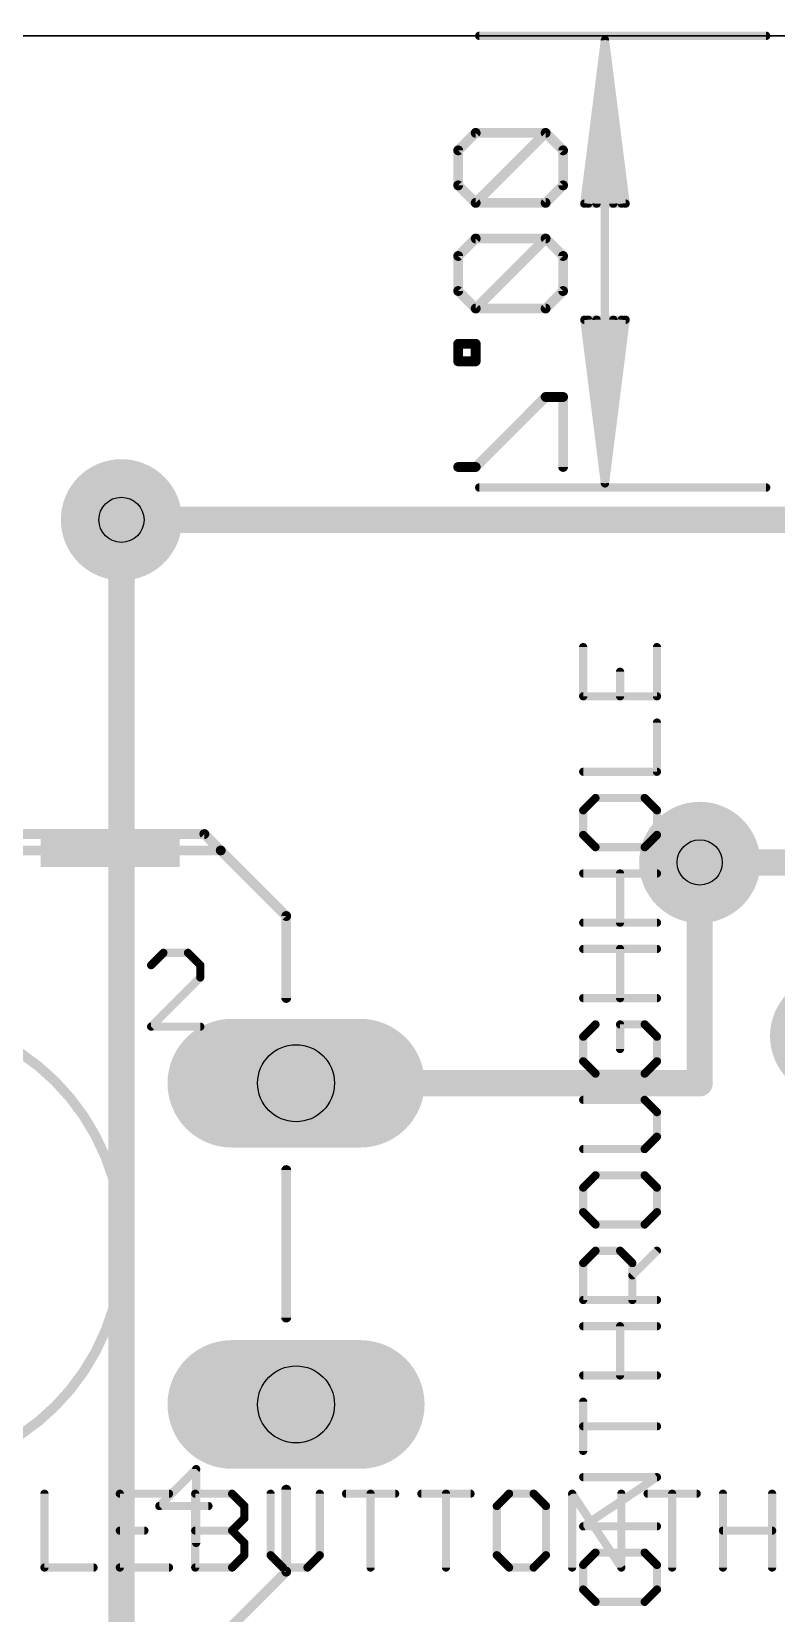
# Model space of a CAD drawing. Extents: x -2 to 110, y -6 to 68.
# Drawn here: x 15.11 to 26.66, y 43.05 to 67.56 of the extents above; entities that cross this region are included whole.
import ezdxf

# ---------------------------------------------------------------- set-up
doc = ezdxf.new("R2010")
doc.units = 0
for name, color, linetype in [('1', 22, 'CONTINUOUS'), ('16', 175, 'CONTINUOUS'), ('17', 82, 'CONTINUOUS'), ('18', 82, 'CONTINUOUS'), ('20', 190, 'CONTINUOUS'), ('21', 253, 'CONTINUOUS'), ('27', 253, 'CONTINUOUS'), ('29', 253, 'CONTINUOUS'), ('30', 253, 'CONTINUOUS'), ('44', 253, 'CONTINUOUS')]:
    doc.layers.add(name, color=color, linetype=linetype)

# ---------------------------------------------------------------- blocks, each defined once
blk = doc.blocks.new('RECT')
blk.add_solid([(-0.5, -0.5), (0.5, -0.5), (-0.5, 0.5), (0.5, 0.5)])
blk = doc.blocks.new('LONGP100')
at = {"const_width": 1}
blk.add_lwpolyline([(-0.5, 0), (0.5, 0)], dxfattribs=at)
at = {"const_width": 0.5}
for points in [[(-0.5, 0.25, 1), (-0.5, -0.25)], [(0.5, -0.25, 1), (0.5, 0.25)]]:
    blk.add_lwpolyline(points, format="xyb", dxfattribs=at)
blk = doc.blocks.new('ROUNDV')
at = {"const_width": 0.5}
blk.add_lwpolyline([(0, -0.25, 1), (0, 0.25, 1), (0, -0.25)], format="xyb", dxfattribs=at)

msp = doc.modelspace()

# ---------------------------------------------------------------- linework, layer by layer
at = {"layer": '1'}
msp.add_line((100.5, 67.5), (10, 67.5), dxfattribs=at)
at = {"layer": '1', "const_width": 0.4064}
for points in [[(16.5, 60), (66.29, 60)], [(25.47, 54.69), (58.67, 54.69)]]:
    msp.add_lwpolyline(points, dxfattribs=at)
at = {"layer": '1', "const_width": 0.2032}
for points in [[(16.5, 60.1016, 1), (16.5, 59.8984)], [(25.47, 54.7916, 1), (25.47, 54.5884)]]:
    msp.add_lwpolyline(points, format="xyb", dxfattribs=at)
at = {"layer": '16'}
msp.add_line((100.5, 67.5), (10, 67.5), dxfattribs=at)
for points, const_width in [([(26.5, 67.5), (22.05, 67.5)], 0.13), ([(24, 67.435), (23.6808, 64.9)], 0.13), ([(24, 67.435), (23.74, 64.9)], 0.13), ([(24, 67.435), (23.87, 64.9)], 0.13), ([(24, 60.565), (24, 67.435)], 0.13), ([(24.3192, 64.9), (24, 67.435)], 0.13), ([(24.13, 64.9), (24, 67.435)], 0.13), ([(24.26, 64.9), (24, 67.435)], 0.13), ([(21.9949, 65.9962), (21.7237, 65.725)], 0.1524), ([(23.0795, 65.9962), (21.9949, 65.9962)], 0.1524), ([(21.9949, 64.9115), (23.0795, 65.9962)], 0.1524), ([(23.3507, 65.725), (23.0795, 65.9962)], 0.1524), ([(21.7237, 65.725), (21.7237, 65.1827)], 0.1524), ([(23.3507, 65.1827), (23.3507, 65.725)], 0.1524), ([(21.7237, 65.1827), (21.9949, 64.9115)], 0.1524), ([(23.0795, 64.9115), (23.3507, 65.1827)], 0.1524), ([(21.9949, 64.9115), (23.0795, 64.9115)], 0.1524), ([(23.6808, 64.9), (24.3192, 64.9)], 0.13), ([(21.9949, 64.359), (21.7237, 64.0878)], 0.1524), ([(23.0795, 64.359), (21.9949, 64.359)], 0.1524), ([(21.9949, 63.2743), (23.0795, 64.359)], 0.1524), ([(23.3507, 64.0878), (23.0795, 64.359)], 0.1524), ([(21.7237, 64.0878), (21.7237, 63.5455)], 0.1524), ([(23.3507, 63.5455), (23.3507, 64.0878)], 0.1524), ([(21.7237, 63.5455), (21.9949, 63.2743)], 0.1524), ([(23.0795, 63.2743), (23.3507, 63.5455)], 0.1524), ([(21.9949, 63.2743), (23.0795, 63.2743)], 0.1524), ([(24, 60.565), (23.6808, 63.1)], 0.13), ([(23.6808, 63.1), (24.3192, 63.1)], 0.13), ([(24, 60.565), (23.74, 63.1)], 0.13), ([(24, 60.565), (23.87, 63.1)], 0.13), ([(24.3192, 63.1), (24, 60.565)], 0.13), ([(24.13, 63.1), (24, 60.565)], 0.13), ([(24.26, 63.1), (24, 60.565)], 0.13), ([(21.9949, 62.7269), (21.7237, 62.7269)], 0.1524), ([(21.7237, 62.7269), (21.7237, 62.4558)], 0.1524), ([(21.9949, 62.4558), (21.9949, 62.7269)], 0.1524), ([(21.7237, 62.4558), (21.9949, 62.4558)], 0.1524), ([(23.0795, 61.9033), (21.9949, 60.8186)], 0.1524), ([(23.3507, 61.9033), (23.0795, 61.9033)], 0.1524), ([(23.3507, 60.8186), (23.3507, 61.9033)], 0.1524), ([(21.9949, 60.8186), (21.7237, 60.8186)], 0.1524), ([(26.5, 60.5), (22.05, 60.5)], 0.13), ([(16.5, 40.1184), (16.5, 60)], 0.4064), ([(25.47, 51.2692), (25.47, 54.69)], 0.4064), ([(19.2084, 51.2692), (25.47, 51.2692)], 0.4064)]:
    msp.add_lwpolyline(points, dxfattribs=dict(at, const_width=const_width))
for points, const_width in [([(22.05, 67.5325, 1), (22.05, 67.4675)], 0.065), ([(24.0325, 67.435, 1), (23.9675, 67.435)], 0.065), ([(24.0322, 67.4391, 1), (23.9678, 67.4309)], 0.065), ([(24.0325, 67.4333, 1), (23.9675, 67.4367)], 0.065), ([(24.0325, 67.4367, 1), (23.9675, 67.4333)], 0.065), ([(24.0323, 67.4383, 1), (23.9677, 67.4317)], 0.065), ([(24.0323, 67.4317, 1), (23.9677, 67.4383)], 0.065), ([(24.0322, 67.4309, 1), (23.9678, 67.4391)], 0.065), ([(26.5, 67.4675, 1), (26.5, 67.5325)], 0.065), ([(21.9949, 66.0343, 1), (21.9949, 65.9581)], 0.0762), ([(22.0218, 65.9692, 1), (21.9679, 66.0231)], 0.0762), ([(23.1065, 66.0231, 1), (23.0526, 65.9692)], 0.0762), ([(23.1065, 65.9692, 1), (23.0526, 66.0231)], 0.0762), ([(23.0795, 65.9581, 1), (23.0795, 66.0343)], 0.0762), ([(21.7618, 65.725, 1), (21.6856, 65.725)], 0.0762), ([(21.6968, 65.7519, 1), (21.7506, 65.6981)], 0.0762), ([(23.3888, 65.725, 1), (23.3126, 65.725)], 0.0762), ([(23.3237, 65.6981, 1), (23.3776, 65.7519)], 0.0762), ([(21.7506, 65.2096, 1), (21.6968, 65.1557)], 0.0762), ([(21.6856, 65.1827, 1), (21.7618, 65.1827)], 0.0762), ([(23.3126, 65.1827, 1), (23.3888, 65.1827)], 0.0762), ([(23.3776, 65.1557, 1), (23.3237, 65.2096)], 0.0762), ([(21.9949, 64.9496, 1), (21.9949, 64.8734)], 0.0762), ([(21.9679, 64.9384, 1), (22.0218, 64.8846)], 0.0762), ([(21.9679, 64.8846, 1), (22.0218, 64.9384)], 0.0762), ([(23.0526, 64.9384, 1), (23.1065, 64.8846)], 0.0762), ([(23.0795, 64.8734, 1), (23.0795, 64.9496)], 0.0762), ([(23.6808, 64.9325, 1), (23.6808, 64.8675)], 0.065), ([(24.3192, 64.8675, 1), (24.3192, 64.9325)], 0.065), ([(23.6485, 64.9041, 1), (23.713, 64.8959)], 0.065), ([(23.7077, 64.9033, 1), (23.7723, 64.8967)], 0.065), ([(23.8375, 64.9017, 1), (23.9025, 64.8983)], 0.065), ([(24.0975, 64.8983, 1), (24.1625, 64.9017)], 0.065), ([(24.2277, 64.8967, 1), (24.2923, 64.9033)], 0.065), ([(24.287, 64.8959, 1), (24.3515, 64.9041)], 0.065), ([(21.9949, 64.3971, 1), (21.9949, 64.3209)], 0.0762), ([(22.0218, 64.3321, 1), (21.9679, 64.3859)], 0.0762), ([(23.1065, 64.3859, 1), (23.0526, 64.3321)], 0.0762), ([(23.1065, 64.3321, 1), (23.0526, 64.3859)], 0.0762), ([(23.0795, 64.3209, 1), (23.0795, 64.3971)], 0.0762), ([(21.7618, 64.0878, 1), (21.6856, 64.0878)], 0.0762), ([(21.6968, 64.1148, 1), (21.7506, 64.0609)], 0.0762), ([(23.3888, 64.0878, 1), (23.3126, 64.0878)], 0.0762), ([(23.3237, 64.0609, 1), (23.3776, 64.1148)], 0.0762), ([(21.6856, 63.5455, 1), (21.7618, 63.5455)], 0.0762), ([(21.7506, 63.5724, 1), (21.6968, 63.5186)], 0.0762), ([(23.3126, 63.5455, 1), (23.3888, 63.5455)], 0.0762), ([(23.3776, 63.5186, 1), (23.3237, 63.5724)], 0.0762), ([(21.9679, 63.3013, 1), (22.0218, 63.2474)], 0.0762), ([(21.9949, 63.3124, 1), (21.9949, 63.2362)], 0.0762), ([(21.9679, 63.2474, 1), (22.0218, 63.3013)], 0.0762), ([(23.0526, 63.3013, 1), (23.1065, 63.2474)], 0.0762), ([(23.0795, 63.2362, 1), (23.0795, 63.3124)], 0.0762), ([(23.713, 63.1041, 1), (23.6485, 63.0959)], 0.065), ([(23.6808, 63.1325, 1), (23.6808, 63.0675)], 0.065), ([(23.7723, 63.1033, 1), (23.7077, 63.0967)], 0.065), ([(23.9025, 63.1017, 1), (23.8375, 63.0983)], 0.065), ([(24.1625, 63.0983, 1), (24.0975, 63.1017)], 0.065), ([(24.2923, 63.0967, 1), (24.2277, 63.1033)], 0.065), ([(24.3515, 63.0959, 1), (24.287, 63.1041)], 0.065), ([(24.3192, 63.0675, 1), (24.3192, 63.1325)], 0.065), ([(21.7237, 62.765, 1), (21.7237, 62.6888)], 0.0762), ([(21.7618, 62.7269, 1), (21.6856, 62.7269)], 0.0762), ([(22.033, 62.7269, 1), (21.9568, 62.7269)], 0.0762), ([(21.9949, 62.6888, 1), (21.9949, 62.765)], 0.0762), ([(21.7237, 62.4939, 1), (21.7237, 62.4177)], 0.0762), ([(21.9949, 62.4177, 1), (21.9949, 62.4939)], 0.0762), ([(21.6856, 62.4558, 1), (21.7618, 62.4558)], 0.0762), ([(21.9568, 62.4558, 1), (22.033, 62.4558)], 0.0762), ([(23.0795, 61.9414, 1), (23.0795, 61.8652)], 0.0762), ([(23.1065, 61.8763, 1), (23.0526, 61.9302)], 0.0762), ([(23.3888, 61.9033, 1), (23.3126, 61.9033)], 0.0762), ([(23.3507, 61.8652, 1), (23.3507, 61.9414)], 0.0762), ([(21.7237, 60.8567, 1), (21.7237, 60.7805)], 0.0762), ([(21.9679, 60.8456, 1), (22.0218, 60.7917)], 0.0762), ([(21.9949, 60.7805, 1), (21.9949, 60.8567)], 0.0762), ([(23.3126, 60.8186, 1), (23.3888, 60.8186)], 0.0762), ([(22.05, 60.5325, 1), (22.05, 60.4675)], 0.065), ([(23.9678, 60.5691, 1), (24.0322, 60.5609)], 0.065), ([(23.9677, 60.5683, 1), (24.0323, 60.5617)], 0.065), ([(23.9675, 60.5633, 1), (24.0325, 60.5667)], 0.065), ([(23.9675, 60.5667, 1), (24.0325, 60.5633)], 0.065), ([(23.9675, 60.565, 1), (24.0325, 60.565)], 0.065), ([(23.9677, 60.5617, 1), (24.0323, 60.5683)], 0.065), ([(23.9678, 60.5609, 1), (24.0322, 60.5691)], 0.065), ([(26.5, 60.4675, 1), (26.5, 60.5325)], 0.065), ([(16.6016, 60, 1), (16.3984, 60)], 0.2032), ([(25.5716, 54.69, 1), (25.3684, 54.69)], 0.2032), ([(19.2084, 51.3708, 1), (19.2084, 51.1676)], 0.2032), ([(25.3684, 51.2692, 1), (25.5716, 51.2692)], 0.2032), ([(25.47, 51.1676, 1), (25.47, 51.3708)], 0.2032)]:
    msp.add_lwpolyline(points, format="xyb", dxfattribs=dict(at, const_width=const_width))
at = {"layer": '20'}
msp.add_line((10, 67.5), (100.5, 67.5), dxfattribs=at)
at = {"layer": '21'}
for points, const_width in [([(17.786, 55.13), (14.738, 55.13)], 0.1524), ([(18.04, 54.876), (17.786, 55.13)], 0.1524), ([(18.04, 54.876), (14.738, 54.876)], 0.1524), ([(19.056, 53.86), (18.04, 54.876)], 0.1524), ([(19.056, 53.86), (19.056, 52.59)], 0.1524), ([(17.1512, 53.2895), (16.9605, 53.0988)], 0.127), ([(17.5325, 53.2895), (17.1512, 53.2895)], 0.127), ([(17.7232, 53.0988), (17.5325, 53.2895)], 0.127), ([(16.9605, 52.1455), (17.7232, 52.9081)], 0.127), ([(17.7232, 52.9081), (17.7232, 53.0988)], 0.127), ([(17.7232, 52.1455), (16.9605, 52.1455)], 0.127), ([(19.056, 49.923), (19.056, 47.637)], 0.1524), ([(17.6595, 45.2885), (17.0875, 44.7165)], 0.127), ([(17.6595, 44.1445), (17.6595, 45.2885)], 0.127), ([(19.056, 43.7), (19.056, 44.97)], 0.1524), ([(17.0875, 44.7165), (17.8501, 44.7165)], 0.127), ([(18.04, 42.684), (19.056, 43.7)], 0.1524)]:
    msp.add_lwpolyline(points, dxfattribs=dict(at, const_width=const_width))
for points, const_width in [([(17.8129, 55.1569, 1), (17.7591, 55.1031)], 0.0762), ([(17.786, 55.0919, 1), (17.786, 55.1681)], 0.0762), ([(18.0669, 54.9029, 1), (18.0131, 54.8491)], 0.0762), ([(18.0131, 54.8491, 1), (18.0669, 54.9029)], 0.0762), ([(18.04, 54.8379, 1), (18.04, 54.9141)], 0.0762), ([(19.0941, 53.86, 1), (19.0179, 53.86)], 0.0762), ([(19.0291, 53.8331, 1), (19.0829, 53.8869)], 0.0762), ([(17.1512, 53.3212, 1), (17.1512, 53.2577)], 0.0635), ([(17.1736, 53.267, 1), (17.1287, 53.3119)], 0.0635), ([(17.5549, 53.3119, 1), (17.51, 53.267)], 0.0635), ([(17.5325, 53.2577, 1), (17.5325, 53.3212)], 0.0635), ([(16.938, 53.1213, 1), (16.983, 53.0764)], 0.0635), ([(17.7549, 53.0988, 1), (17.6914, 53.0988)], 0.0635), ([(17.7007, 53.0764, 1), (17.7456, 53.1213)], 0.0635), ([(17.7456, 52.8857, 1), (17.7007, 52.9306)], 0.0635), ([(17.6914, 52.9081, 1), (17.7549, 52.9081)], 0.0635), ([(19.0179, 52.59, 1), (19.0941, 52.59)], 0.0762), ([(12.96, 45.224, 1), (12.96, 52.336, 1), (12.96, 45.224)], 0.1524), ([(16.938, 52.168, 1), (16.983, 52.123)], 0.0635), ([(16.9605, 52.1773, 1), (16.9605, 52.1138)], 0.0635), ([(17.7232, 52.1138, 1), (17.7232, 52.1773)], 0.0635), ([(19.0941, 49.923, 1), (19.0179, 49.923)], 0.0762), ([(19.0179, 47.637, 1), (19.0941, 47.637)], 0.0762), ([(17.6912, 45.2885, 1), (17.6277, 45.2885)], 0.0635), ([(17.6819, 45.266, 1), (17.637, 45.3109)], 0.0635), ([(19.0941, 44.97, 1), (19.0179, 44.97)], 0.0762), ([(17.0875, 44.7482, 1), (17.0875, 44.6847)], 0.0635), ([(17.065, 44.7389, 1), (17.11, 44.694)], 0.0635), ([(17.8501, 44.6847, 1), (17.8501, 44.7482)], 0.0635), ([(17.6277, 44.1445, 1), (17.6912, 44.1445)], 0.0635), ([(19.0179, 43.7, 1), (19.0941, 43.7)], 0.0762), ([(19.0829, 43.6731, 1), (19.0291, 43.7269)], 0.0762)]:
    msp.add_lwpolyline(points, format="xyb", dxfattribs=dict(at, const_width=const_width))
at = {"layer": '27', "const_width": 0.127}
for points in [[(23.6625, 58.0275), (23.6625, 57.2648)], [(24.8065, 57.2648), (24.8065, 58.0275)], [(24.2345, 57.2648), (24.2345, 57.6462)], [(23.6625, 57.2648), (24.8065, 57.2648)], [(24.8065, 56.0954), (24.8065, 56.8581)], [(23.6625, 56.0954), (24.8065, 56.0954)], [(23.8532, 55.6887), (23.6625, 55.498)], [(24.6158, 55.6887), (23.8532, 55.6887)], [(24.8065, 55.498), (24.6158, 55.6887)], [(23.6625, 55.498), (23.6625, 55.1167)], [(24.8065, 55.1167), (24.8065, 55.498)], [(23.6625, 55.1167), (23.8532, 54.926)], [(24.6158, 54.926), (24.8065, 55.1167)], [(23.8532, 54.926), (24.6158, 54.926)], [(23.6625, 54.5193), (24.8065, 54.5193)], [(24.2345, 53.7566), (24.2345, 54.5193)], [(24.8065, 53.7566), (23.6625, 53.7566)], [(23.6625, 53.3499), (24.8065, 53.3499)], [(24.2345, 52.5872), (24.2345, 53.3499)], [(24.8065, 52.5872), (23.6625, 52.5872)], [(23.8532, 52.1805), (23.6625, 51.9898)], [(24.6158, 52.1805), (24.2345, 52.1805)], [(24.2345, 52.1805), (24.2345, 51.7992)], [(24.8065, 51.9898), (24.6158, 52.1805)], [(23.6625, 51.9898), (23.6625, 51.6085)], [(24.8065, 51.6085), (24.8065, 51.9898)], [(23.6625, 51.6085), (23.8532, 51.4178)], [(23.8532, 51.4178), (24.6158, 51.4178)], [(24.6158, 51.4178), (24.8065, 51.6085)], [(24.6158, 51.0111), (23.6625, 51.0111)], [(24.8065, 50.8204), (24.6158, 51.0111)], [(24.8065, 50.4391), (24.8065, 50.8204)], [(24.6158, 50.2484), (24.8065, 50.4391)], [(23.6625, 50.2484), (24.6158, 50.2484)], [(23.8532, 49.8417), (23.6625, 49.651)], [(24.6158, 49.8417), (23.8532, 49.8417)], [(24.8065, 49.651), (24.6158, 49.8417)], [(23.6625, 49.651), (23.6625, 49.2697)], [(24.8065, 49.2697), (24.8065, 49.651)], [(23.6625, 49.2697), (23.8532, 49.0791)], [(24.6158, 49.0791), (24.8065, 49.2697)], [(23.8532, 49.0791), (24.6158, 49.0791)], [(23.6625, 48.4816), (23.8532, 48.6723)], [(23.6625, 47.9097), (23.6625, 48.4816)], [(23.8532, 48.6723), (24.2345, 48.6723)], [(24.2345, 48.6723), (24.4252, 48.4816)], [(24.4252, 48.291), (24.8065, 48.6723)], [(24.4252, 48.4816), (24.4252, 47.9097)], [(24.8065, 47.9097), (23.6625, 47.9097)], [(23.6625, 47.5029), (24.8065, 47.5029)], [(24.2345, 46.7403), (24.2345, 47.5029)], [(24.8065, 46.7403), (23.6625, 46.7403)], [(23.6625, 45.5709), (23.6625, 46.3335)], [(24.8065, 45.9522), (23.6625, 45.9522)], [(23.6625, 44.4015), (24.8065, 45.1641)], [(24.8065, 45.1641), (23.6625, 45.1641)], [(15.3057, 44.9075), (15.3057, 43.7635)], [(17.2377, 44.9075), (16.4751, 44.9075)], [(16.4751, 44.9075), (16.4751, 43.7635)], [(17.6445, 43.7635), (17.6445, 44.9075)], [(17.6445, 44.9075), (18.2165, 44.9075)], [(18.2165, 44.9075), (18.4071, 44.7168)], [(18.8139, 44.9075), (18.8139, 43.9542)], [(19.5765, 43.9542), (19.5765, 44.9075)], [(19.9833, 44.9075), (20.7459, 44.9075)], [(20.3646, 43.7635), (20.3646, 44.9075)], [(21.1527, 44.9075), (21.9153, 44.9075)], [(21.534, 43.7635), (21.534, 44.9075)], [(22.5127, 44.9075), (22.3221, 44.7168)], [(22.8941, 44.9075), (22.5127, 44.9075)], [(23.0847, 44.7168), (22.8941, 44.9075)], [(23.4915, 43.7635), (23.4915, 44.9075)], [(23.4915, 44.9075), (24.2541, 43.7635)], [(24.2541, 43.7635), (24.2541, 44.9075)], [(24.6609, 44.9075), (25.4235, 44.9075)], [(25.0422, 43.7635), (25.0422, 44.9075)], [(25.8303, 43.7635), (25.8303, 44.9075)], [(26.5929, 44.9075), (26.5929, 43.7635)], [(18.4071, 44.7168), (18.4071, 44.5262)], [(22.3221, 44.7168), (22.3221, 43.9542)], [(23.0847, 43.9542), (23.0847, 44.7168)], [(16.4751, 44.3355), (16.8564, 44.3355)], [(17.6445, 44.3355), (18.2165, 44.3355)], [(18.4071, 44.5262), (18.2165, 44.3355)], [(18.2165, 44.3355), (18.4071, 44.1448)], [(24.8065, 44.4015), (23.6625, 44.4015)], [(25.8303, 44.3355), (26.5929, 44.3355)], [(18.4071, 44.1448), (18.4071, 43.9542)], [(18.4071, 43.9542), (18.2165, 43.7635)], [(18.8139, 43.9542), (19.0045, 43.7635)], [(19.3859, 43.7635), (19.5765, 43.9542)], [(22.3221, 43.9542), (22.5127, 43.7635)], [(22.8941, 43.7635), (23.0847, 43.9542)], [(23.8532, 43.9947), (23.6625, 43.8041)], [(24.6158, 43.9947), (23.8532, 43.9947)], [(24.8065, 43.8041), (24.6158, 43.9947)], [(15.3057, 43.7635), (16.0683, 43.7635)], [(16.4751, 43.7635), (17.2377, 43.7635)], [(18.2165, 43.7635), (17.6445, 43.7635)], [(19.0045, 43.7635), (19.3859, 43.7635)], [(22.5127, 43.7635), (22.8941, 43.7635)], [(23.6625, 43.8041), (23.6625, 43.4227)], [(24.8065, 43.4227), (24.8065, 43.8041)], [(23.6625, 43.4227), (23.8532, 43.2321)], [(24.6158, 43.2321), (24.8065, 43.4227)], [(23.8532, 43.2321), (24.6158, 43.2321)]]:
    msp.add_lwpolyline(points, dxfattribs=at)
at = {"layer": '27', "const_width": 0.0635}
for points in [[(23.6943, 58.0275, 1), (23.6308, 58.0275)], [(24.8382, 58.0275, 1), (24.7748, 58.0275)], [(24.2663, 57.6462, 1), (24.2028, 57.6462)], [(23.6625, 57.2966, 1), (23.6625, 57.2331)], [(23.6308, 57.2648, 1), (23.6943, 57.2648)], [(24.2028, 57.2648, 1), (24.2663, 57.2648)], [(24.7748, 57.2648, 1), (24.8382, 57.2648)], [(24.8065, 57.2331, 1), (24.8065, 57.2966)], [(24.8382, 56.8581, 1), (24.7748, 56.8581)], [(23.6625, 56.1272, 1), (23.6625, 56.0637)], [(24.8065, 56.0637, 1), (24.8065, 56.1272)], [(24.7748, 56.0954, 1), (24.8382, 56.0954)], [(23.8532, 55.7204, 1), (23.8532, 55.6569)], [(23.8756, 55.6662, 1), (23.8307, 55.7111)], [(24.6383, 55.7111, 1), (24.5934, 55.6662)], [(24.6158, 55.6569, 1), (24.6158, 55.7204)], [(23.6943, 55.498, 1), (23.6308, 55.498)], [(23.6401, 55.5205, 1), (23.685, 55.4756)], [(24.8382, 55.498, 1), (24.7748, 55.498)], [(24.784, 55.4756, 1), (24.829, 55.5205)], [(23.685, 55.1391, 1), (23.6401, 55.0942)], [(24.829, 55.0942, 1), (24.784, 55.1391)], [(23.6308, 55.1167, 1), (23.6943, 55.1167)], [(23.8532, 54.9578, 1), (23.8532, 54.8943)], [(23.8307, 54.9036, 1), (23.8756, 54.9485)], [(24.5934, 54.9485, 1), (24.6383, 54.9036)], [(24.6158, 54.8943, 1), (24.6158, 54.9578)], [(24.7748, 55.1167, 1), (24.8382, 55.1167)], [(23.6625, 54.551, 1), (23.6625, 54.4875)], [(24.2663, 54.5193, 1), (24.2028, 54.5193)], [(24.8065, 54.4875, 1), (24.8065, 54.551)], [(23.6625, 53.7884, 1), (23.6625, 53.7249)], [(24.2028, 53.7566, 1), (24.2663, 53.7566)], [(24.8065, 53.7249, 1), (24.8065, 53.7884)], [(23.6625, 53.3816, 1), (23.6625, 53.3181)], [(24.2663, 53.3499, 1), (24.2028, 53.3499)], [(24.8065, 53.3181, 1), (24.8065, 53.3816)], [(23.6625, 52.619, 1), (23.6625, 52.5555)], [(24.2028, 52.5872, 1), (24.2663, 52.5872)], [(24.8065, 52.5555, 1), (24.8065, 52.619)], [(23.8756, 52.158, 1), (23.8307, 52.2029)], [(24.2345, 52.2122, 1), (24.2345, 52.1487)], [(24.2663, 52.1805, 1), (24.2028, 52.1805)], [(24.6383, 52.2029, 1), (24.5934, 52.158)], [(24.6158, 52.1487, 1), (24.6158, 52.2122)], [(23.6943, 51.9898, 1), (23.6308, 51.9898)], [(23.6401, 52.0123, 1), (23.685, 51.9674)], [(24.8382, 51.9898, 1), (24.7748, 51.9898)], [(24.784, 51.9674, 1), (24.829, 52.0123)], [(24.2028, 51.7992, 1), (24.2663, 51.7992)], [(23.685, 51.631, 1), (23.6401, 51.5861)], [(23.6308, 51.6085, 1), (23.6943, 51.6085)], [(23.8532, 51.4496, 1), (23.8532, 51.3861)], [(24.6158, 51.3861, 1), (24.6158, 51.4496)], [(24.7748, 51.6085, 1), (24.8382, 51.6085)], [(24.829, 51.5861, 1), (24.784, 51.631)], [(23.8307, 51.3954, 1), (23.8756, 51.4403)], [(24.5934, 51.4403, 1), (24.6383, 51.3954)], [(23.6625, 51.0428, 1), (23.6625, 50.9793)], [(24.6383, 51.0335, 1), (24.5934, 50.9886)], [(24.6158, 50.9793, 1), (24.6158, 51.0428)], [(24.8382, 50.8204, 1), (24.7748, 50.8204)], [(24.784, 50.798, 1), (24.829, 50.8429)], [(24.829, 50.4167, 1), (24.784, 50.4616)], [(23.6625, 50.2802, 1), (23.6625, 50.2167)], [(24.5934, 50.2709, 1), (24.6383, 50.226)], [(24.6158, 50.2167, 1), (24.6158, 50.2802)], [(24.7748, 50.4391, 1), (24.8382, 50.4391)], [(23.8532, 49.8735, 1), (23.8532, 49.81)], [(23.8756, 49.8192, 1), (23.8307, 49.8642)], [(24.6383, 49.8642, 1), (24.5934, 49.8192)], [(24.6158, 49.81, 1), (24.6158, 49.8735)], [(23.6943, 49.651, 1), (23.6308, 49.651)], [(23.6401, 49.6735, 1), (23.685, 49.6286)], [(24.8382, 49.651, 1), (24.7748, 49.651)], [(24.784, 49.6286, 1), (24.829, 49.6735)], [(23.685, 49.2922, 1), (23.6401, 49.2473)], [(23.6308, 49.2697, 1), (23.6943, 49.2697)], [(24.7748, 49.2697, 1), (24.8382, 49.2697)], [(24.829, 49.2473, 1), (24.784, 49.2922)], [(23.8532, 49.1108, 1), (23.8532, 49.0473)], [(23.8307, 49.0566, 1), (23.8756, 49.1015)], [(24.5934, 49.1015, 1), (24.6383, 49.0566)], [(24.6158, 49.0473, 1), (24.6158, 49.1108)], [(23.6943, 48.4816, 1), (23.6308, 48.4816)], [(23.6401, 48.5041, 1), (23.685, 48.4592)], [(23.8532, 48.7041, 1), (23.8532, 48.6406)], [(23.8756, 48.6499, 1), (23.8307, 48.6948)], [(24.257, 48.6948, 1), (24.2121, 48.6499)], [(24.2345, 48.6406, 1), (24.2345, 48.7041)], [(24.4569, 48.4816, 1), (24.3934, 48.4816)], [(24.4027, 48.4592, 1), (24.4476, 48.5041)], [(24.829, 48.6499, 1), (24.784, 48.6948)], [(24.4027, 48.3134, 1), (24.4476, 48.2685)], [(23.6625, 47.9414, 1), (23.6625, 47.8779)], [(23.6308, 47.9097, 1), (23.6943, 47.9097)], [(24.3934, 47.9097, 1), (24.4569, 47.9097)], [(24.8065, 47.8779, 1), (24.8065, 47.9414)], [(23.6625, 47.5347, 1), (23.6625, 47.4712)], [(24.2663, 47.5029, 1), (24.2028, 47.5029)], [(24.8065, 47.4712, 1), (24.8065, 47.5347)], [(23.6625, 46.772, 1), (23.6625, 46.7085)], [(24.2028, 46.7403, 1), (24.2663, 46.7403)], [(24.8065, 46.7085, 1), (24.8065, 46.772)], [(23.6943, 46.3335, 1), (23.6308, 46.3335)], [(23.6625, 45.9839, 1), (23.6625, 45.9204)], [(24.8065, 45.9204, 1), (24.8065, 45.9839)], [(23.6308, 45.5709, 1), (23.6943, 45.5709)], [(23.6625, 45.1959, 1), (23.6625, 45.1324)], [(24.8241, 45.1377, 1), (24.7889, 45.1905)], [(24.8065, 45.1324, 1), (24.8065, 45.1959)], [(15.3374, 44.9075, 1), (15.2739, 44.9075)], [(16.4751, 44.9392, 1), (16.4751, 44.8757)], [(16.5068, 44.9075, 1), (16.4433, 44.9075)], [(17.2377, 44.8757, 1), (17.2377, 44.9392)], [(17.6762, 44.9075, 1), (17.6127, 44.9075)], [(17.6445, 44.9392, 1), (17.6445, 44.8757)], [(18.2389, 44.9299, 1), (18.194, 44.885)], [(18.2165, 44.8757, 1), (18.2165, 44.9392)], [(18.8456, 44.9075, 1), (18.7821, 44.9075)], [(19.6083, 44.9075, 1), (19.5448, 44.9075)], [(19.9833, 44.9392, 1), (19.9833, 44.8757)], [(20.3963, 44.9075, 1), (20.3328, 44.9075)], [(20.7459, 44.8757, 1), (20.7459, 44.9392)], [(21.1527, 44.9392, 1), (21.1527, 44.8757)], [(21.5657, 44.9075, 1), (21.5022, 44.9075)], [(21.9153, 44.8757, 1), (21.9153, 44.9392)], [(22.5127, 44.9392, 1), (22.5127, 44.8757)], [(22.5352, 44.885, 1), (22.4903, 44.9299)], [(22.9165, 44.9299, 1), (22.8716, 44.885)], [(22.8941, 44.8757, 1), (22.8941, 44.9392)], [(23.5179, 44.9251, 1), (23.465, 44.8899)], [(23.5232, 44.9075, 1), (23.4597, 44.9075)], [(24.2859, 44.9075, 1), (24.2224, 44.9075)], [(24.6609, 44.9392, 1), (24.6609, 44.8757)], [(25.0739, 44.9075, 1), (25.0104, 44.9075)], [(25.4235, 44.8757, 1), (25.4235, 44.9392)], [(25.862, 44.9075, 1), (25.7985, 44.9075)], [(26.6247, 44.9075, 1), (26.5612, 44.9075)], [(18.4389, 44.7168, 1), (18.3754, 44.7168)], [(18.3847, 44.6944, 1), (18.4296, 44.7393)], [(22.3538, 44.7168, 1), (22.2903, 44.7168)], [(22.2996, 44.7393, 1), (22.3445, 44.6944)], [(23.1165, 44.7168, 1), (23.053, 44.7168)], [(23.0623, 44.6944, 1), (23.1072, 44.7393)], [(16.4751, 44.3672, 1), (16.4751, 44.3037)], [(16.8564, 44.3037, 1), (16.8564, 44.3672)], [(17.6445, 44.3672, 1), (17.6445, 44.3037)], [(18.2389, 44.3579, 1), (18.194, 44.313)], [(18.194, 44.3579, 1), (18.2389, 44.313)], [(18.2165, 44.3037, 1), (18.2165, 44.3672)], [(18.3754, 44.5262, 1), (18.4389, 44.5262)], [(18.4296, 44.5037, 1), (18.3847, 44.5486)], [(23.6625, 44.4332, 1), (23.6625, 44.3697)], [(23.6449, 44.4279, 1), (23.6801, 44.375)], [(24.8065, 44.3697, 1), (24.8065, 44.4332)], [(25.8303, 44.3672, 1), (25.8303, 44.3037)], [(26.5929, 44.3037, 1), (26.5929, 44.3672)], [(18.4389, 44.1448, 1), (18.3754, 44.1448)], [(18.3847, 44.1224, 1), (18.4296, 44.1673)], [(18.3754, 43.9542, 1), (18.4389, 43.9542)], [(18.4296, 43.9317, 1), (18.3847, 43.9766)], [(18.8363, 43.9766, 1), (18.7914, 43.9317)], [(18.7821, 43.9542, 1), (18.8456, 43.9542)], [(19.5448, 43.9542, 1), (19.6083, 43.9542)], [(19.599, 43.9317, 1), (19.5541, 43.9766)], [(22.2903, 43.9542, 1), (22.3538, 43.9542)], [(22.3445, 43.9766, 1), (22.2996, 43.9317)], [(23.053, 43.9542, 1), (23.1165, 43.9542)], [(23.1072, 43.9317, 1), (23.0623, 43.9766)], [(23.8532, 44.0265, 1), (23.8532, 43.963)], [(23.8756, 43.9723, 1), (23.8307, 44.0172)], [(24.6383, 44.0172, 1), (24.5934, 43.9723)], [(24.6158, 43.963, 1), (24.6158, 44.0265)], [(15.3057, 43.7953, 1), (15.3057, 43.7317)], [(15.2739, 43.7635, 1), (15.3374, 43.7635)], [(16.0683, 43.7317, 1), (16.0683, 43.7953)], [(16.4751, 43.7953, 1), (16.4751, 43.7317)], [(16.4433, 43.7635, 1), (16.5068, 43.7635)], [(17.2377, 43.7317, 1), (17.2377, 43.7953)], [(17.6127, 43.7635, 1), (17.6762, 43.7635)], [(17.6445, 43.7953, 1), (17.6445, 43.7317)], [(18.194, 43.786, 1), (18.2389, 43.741)], [(18.2165, 43.7317, 1), (18.2165, 43.7953)], [(19.0045, 43.7953, 1), (19.0045, 43.7317)], [(18.9821, 43.741, 1), (19.027, 43.786)], [(19.3634, 43.786, 1), (19.4083, 43.741)], [(19.3859, 43.7317, 1), (19.3859, 43.7953)], [(20.3328, 43.7635, 1), (20.3963, 43.7635)], [(21.5022, 43.7635, 1), (21.5657, 43.7635)], [(22.5127, 43.7953, 1), (22.5127, 43.7317)], [(22.4903, 43.741, 1), (22.5352, 43.786)], [(22.8716, 43.786, 1), (22.9165, 43.741)], [(22.8941, 43.7317, 1), (22.8941, 43.7953)], [(23.4597, 43.7635, 1), (23.5232, 43.7635)], [(23.6943, 43.8041, 1), (23.6308, 43.8041)], [(23.6401, 43.8265, 1), (23.685, 43.7816)], [(24.2224, 43.7635, 1), (24.2859, 43.7635)], [(24.2277, 43.7459, 1), (24.2805, 43.7811)], [(24.8382, 43.8041, 1), (24.7748, 43.8041)], [(24.784, 43.7816, 1), (24.829, 43.8265)], [(25.0104, 43.7635, 1), (25.0739, 43.7635)], [(25.7985, 43.7635, 1), (25.862, 43.7635)], [(26.5612, 43.7635, 1), (26.6247, 43.7635)], [(23.685, 43.4452, 1), (23.6401, 43.4003)], [(23.6308, 43.4227, 1), (23.6943, 43.4227)], [(24.7748, 43.4227, 1), (24.8382, 43.4227)], [(24.829, 43.4003, 1), (24.784, 43.4452)], [(23.8532, 43.2638, 1), (23.8532, 43.2003)], [(23.8307, 43.2096, 1), (23.8756, 43.2545)], [(24.5934, 43.2545, 1), (24.6383, 43.2096)], [(24.6158, 43.2003, 1), (24.6158, 43.2638)]]:
    msp.add_lwpolyline(points, format="xyb", dxfattribs=at)
at = {"layer": '44'}
for centre, radius in [((16.5, 60), 0.35), ((25.47, 54.69), 0.35), ((19.2084, 51.2692), 0.5969), ((19.2084, 46.2908), 0.5969)]:
    msp.add_circle(centre, radius, dxfattribs=at)

# ---------------------------------------------------------------- block references
at = {"layer": '17', "xscale": 1.7907, "yscale": 1.7907}
for p in [(19.2084, 51.2692), (19.2084, 51.2692), (19.2084, 46.2908), (19.2084, 46.2908)]:
    msp.add_blockref('LONGP100', p, dxfattribs=at)
at = {"layer": '18', "xscale": 1.6764, "yscale": 1.6764}
for p in [(16.5, 60), (16.5, 60), (25.47, 54.69), (25.47, 54.69)]:
    msp.add_blockref('ROUNDV', p, dxfattribs=at)
at = {"layer": '21', "xscale": 2.159, "yscale": 0.508}
msp.add_blockref('RECT', (16.3255, 54.876), dxfattribs=at)
at = {"layer": '29'}
for name, p, xscale, yscale in [('ROUNDV', (16.5, 60), 1.8796, 1.8796), ('ROUNDV', (25.47, 54.69), 1.8796, 1.8796), ('ROUNDV', (27.5, 52), 1.8796, 1.8796), ('LONGP100', (19.2084, 51.2692), 1.9939, 1.9939), ('LONGP100', (19.2084, 46.2908), 1.9939, 1.9939)]:
    msp.add_blockref(name, p, dxfattribs=dict(at, xscale=xscale, yscale=yscale))
at = {"layer": '30'}
for name, p, xscale, yscale in [('ROUNDV', (16.5, 60), 1.8796, 1.8796), ('ROUNDV', (25.47, 54.69), 1.8796, 1.8796), ('ROUNDV', (27.5, 52), 1.8796, 1.8796), ('LONGP100', (19.2084, 51.2692), 1.9939, 1.9939), ('LONGP100', (19.2084, 46.2908), 1.9939, 1.9939)]:
    msp.add_blockref(name, p, dxfattribs=dict(at, xscale=xscale, yscale=yscale))

doc.saveas('drawing.dxf')
